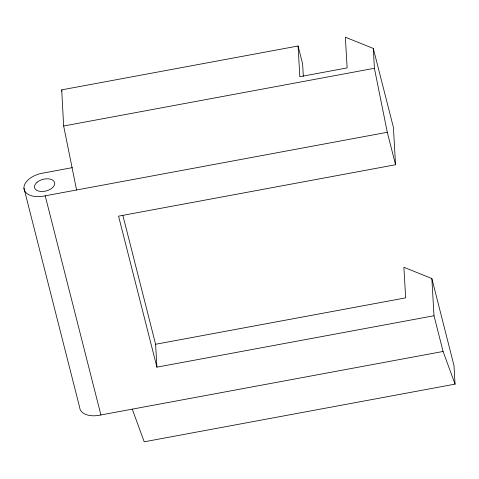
<?xml version="1.0" encoding="UTF-8"?>
<svg xmlns="http://www.w3.org/2000/svg" width="479" height="479" viewBox="0 0 479 479"><rect width="100%" height="100%" fill="white"/><g stroke="black" fill="none" stroke-linecap="round" stroke-linejoin="round"><path stroke-width="0.72" d="M76.562 189.989L63.665 126.001L61.689 89.86L298.082 45.996L302.614 63.803L303.315 76.233M63.665 126.001L374.404 68.287L373.309 48.457L345.359 37.2L347.131 67.922L299.818 76.706L298.082 45.996M72.329 167.638L43.846 172.949A19.519 11.352 -14.2 0 0 23.95 188.205L79.664 407.36A19.519 11.352 -14.2 0 0 100.913 414.964L443.087 351.466L455.05 384.134L144.215 441.8L132.252 409.132M23.95 188.205A19.519 11.352 -14.2 0 0 45.2 195.815L387.295 132.276L395.534 164.746L118.558 216.149L156.92 367.154L434.004 315.745L431.86 278.556L403.881 267.258L405.659 297.872L155.609 344.269L156.92 367.154M373.309 48.457L393.409 127.384L395.534 164.746M431.86 278.556L453.984 365.531L455.05 384.134M434.004 315.745L443.087 351.466M122.935 215.652L155.609 344.269M61.689 89.86L62.048 91.279M45.2 195.815L100.913 414.964M374.404 68.287L387.295 132.276M37.158 182.176L35.62 183.738A10.352 6.023 -14.3 0 0 38.697 191.121A10.352 6.023 -14.3 0 0 52.001 188.109L53.54 186.553A10.352 6.023 -14.3 0 0 50.463 179.17A10.352 6.023 -14.3 0 0 37.158 182.176"/></g></svg>
